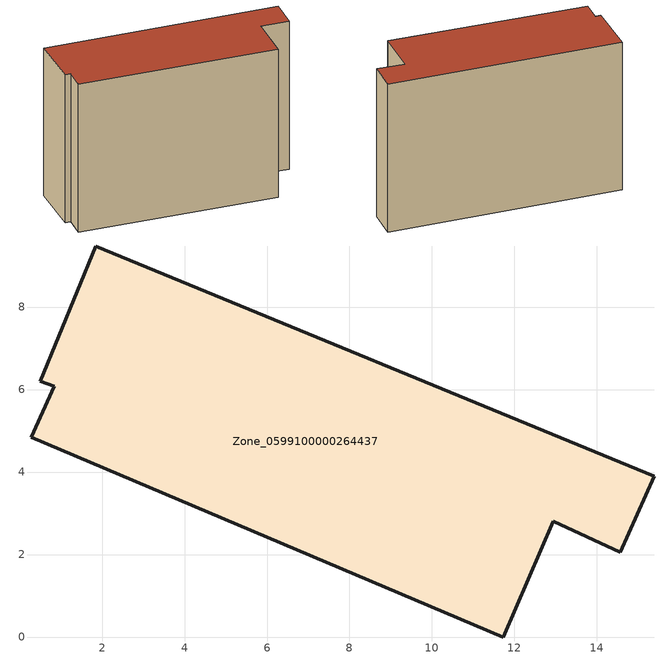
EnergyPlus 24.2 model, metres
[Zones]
Zone_0599100000264437
 floor ground (C_G): 0.84,6.08 0.51,6.21 1.84,9.48 15.39,3.9 14.56,2.06 12.94,2.8 11.72,0 0.28,4.84 z0
 wall outside (C_F): 15.39,3.9 1.84,9.48 0.51,6.21 0.84,6.08 0.28,4.84 11.72,0 12.94,2.8 14.56,2.06 15.39,3.9 z0:9.8
 roof outside (C_R): 0.84,6.08 0.28,4.84 11.72,0 12.94,2.8 14.56,2.06 15.39,3.9 1.84,9.48 0.51,6.21 z9.8
[BUILDING]
Pand.0599100000264437: North Axis=0; Terrain=City; Loads Convergence Tolerance Value=0.04; Temperature Convergence Tolerance Value=0.4; Solar Distribution=FullExterior; Maximum Number of Warmup Days=25; Minimum Number of Warmup Days=1
[Site:Location]
Rotterdam.The.Hague.AP_ZH_NLD Design_Conditions: Latitude=51.96; Longitude=4.45; Time Zone=1; Elevation=-4.5
[SITE:GROUNDTEMPERATURE:BUILDINGSURFACE]
18, 18, 18, 18, 18, 18, 18, 18, 18, 18, 18, 18
[MATERIAL] Thermal Absorptance=0.9; Solar Absorptance=0.7; Visible Absorptance=0.7
Name | Roughness | Thickness | Conductivity | Density | Specific Heat
G.TI.1946 | MediumSmooth | 0.15 | 1 | 540 | 1210
F.TI.1946 | Rough | 0.3 | 0.857143 | 1920 | 840
R.TI.1946 | MediumRough | 0.2 | 0.1 | 1500 | 1000
[CONSTRUCTION]
C_G: G.TI.1946
C_F: F.TI.1946
C_R: R.TI.1946
[ZONE]
Zone_0599100000264437: Type=1; Multiplier=1; Ceiling Height=Autocalculate; Volume=Autocalculate; Floor Area=autocalculate; Part of Total Floor Area=Yes
[ZONEINFILTRATION:DESIGNFLOWRATE]
Infil_Zone_0599100000264437: Zone or ZoneList or Space or SpaceList=Zone_0599100000264437; Schedule=AlwaysOn; Design Flow Rate Calculation Method=Flow/Area; Flow Rate per Floor Area=0.003; Constant Term Coefficient=1; Temperature Term Coefficient=0; Velocity Term Coefficient=0; Velocity Squared Term Coefficient=0
[HVACTEMPLATE:ZONE:IDEALLOADSAIRSYSTEM]
Zone_0599100000264437: Maximum Heating Supply Air Temperature=50; Minimum Cooling Supply Air Temperature=13; Maximum Heating Supply Air Humidity Ratio=0.0156; Minimum Cooling Supply Air Humidity Ratio=0.0077; Heating Limit=NoLimit; Cooling Limit=NoLimit; Dehumidification Control Type=ConstantSensibleHeatRatio; Cooling Sensible Heat Ratio=0.7; Dehumidification Setpoint=60; Humidification Control Type=None; Humidification Setpoint=30; Outdoor Air Method=None; Outdoor Air Flow Rate per Person=0.00944; Outdoor Air Flow Rate per Zone Floor Area=0; Outdoor Air Flow Rate per Zone=0; Demand Controlled Ventilation Type=None; Outdoor Air Economizer Type=NoEconomizer; Heat Recovery Type=None; Sensible Heat Recovery Effectiveness=0.7; Latent Heat Recovery Effectiveness=0.65
[ZONECONTROL:THERMOSTAT]
ThermostatControl_Zone_0599100000264437: Zone or ZoneList=Zone_0599100000264437; Control Type Schedule=DualSetpointControlType; Control 1=Thermostat_Zone_0599100000264437; Temperature Difference Between Cutout And Setpoint=0
[THERMOSTATSETPOINT:DUALSETPOINT]
Thermostat_Zone_0599100000264437: Heating Setpoint Temperature Schedule=HeatingSetpoint_Zone_0599100000264437; Cooling Setpoint Temperature Schedule=CoolingSetpoint_Zone_0599100000264437
[SCHEDULE:COMPACT]
HeatingSetpoint_Zone_0599100000264437: Through: 12/31, For: AllDays, Until: 24:00, 21
CoolingSetpoint_Zone_0599100000264437: Through: 12/31, For: AllDays, Until: 24:00, 24
DualSetpointControlType: Through: 12/31, For: AllDays, Until: 24:00, 4
AlwaysOn: Through: 12/31, For: AllDays, Until: 24:00, 1
